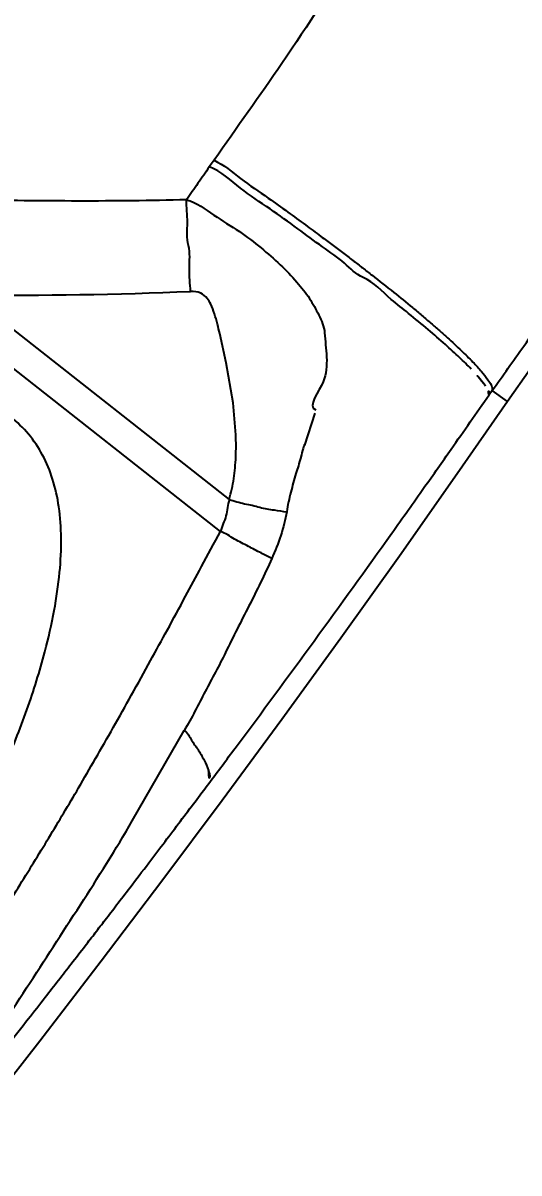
# Model space of a CAD drawing. Header units: millimetres. Extents: x 1145859089 to 1147511753, y -1047484727 to -1047247487.
# Drawn here: x 1146995434.9 to 1146995463, y -1047434373.7 to -1047434308.5 of the extents above; entities that cross this region are included whole.
import ezdxf
from ezdxf.xclip import XClip

# ---------------------------------------------------------------- set-up
doc = ezdxf.new("R2010")
doc.units = ezdxf.units.MM
doc.header["$LTSCALE"] = 100
doc.header["$MEASUREMENT"] = 0
doc.header["$XCLIPFRAME"] = 2
doc.layers.get('0').update_dxf_attribs({"linetype": 'CONTINUOUS'})
for name, color, linetype in [('XREF', 135, 'CONTINUOUS'), ('단지배치도$0$S240910', 33, 'CONTINUOUS'), ('단지배치도$0$W240910', 135, 'CONTINUOUS')]:
    doc.layers.add(name, color=color, linetype=linetype)
doc.styles.add('단지배치도$0$WS1', font='romans.shx', dxfattribs={"width": 0.8, "bigfont": 'whgtxt.shx'})

# ---------------------------------------------------------------- blocks, each defined once
blk = doc.blocks.new('단지배치도$0$zw$9902')
at = {"layer": '단지배치도$0$W240910', "linetype": 'ByBlock', "ltscale": 20}
for p, q in [((65706.509, -62946.979), (65706.238, -62947.359)), ((65706.867, -62968.045), (65688.39, -62953.515)), ((65692.614, -62954.627), (65707.363, -62966.226)), ((65707.203, -62958.476), (65706.836, -62956.819)), ((65707.584, -62960.74), (65707.203, -62958.476)), ((65724.475, -62958.814), (65723.157, -62960.663)), ((65722.284, -62960.049), (65722.117, -62960.289)), ((65723.159, -62960.658), (65722.284, -62960.049)), ((65707.741, -62962.549), (65707.584, -62960.74)), ((65723.157, -62960.663), (65720.31, -62964.768)), ((65723.157, -62960.662), (65723.159, -62960.658)), ((65712.221, -62961.33), (65711.64, -62963.148)), ((65720.31, -62964.768), (65717.025, -62969.438)), ((65717.025, -62969.438), (65713.707, -62974.084)), ((65713.707, -62974.084), (65710.355, -62978.706)), ((65710.355, -62978.706), (65706.969, -62983.303)), ((65701.868, -62984.45), (65704.813, -62979.324)), ((65706.969, -62983.303), (65703.551, -62987.876)), ((65703.551, -62987.876), (65700.1, -62992.424)), ((65700.1, -62992.424), (65696.615, -62996.947)), ((65696.615, -62996.947), (65693.495, -63000.942))]:
    blk.add_line(p, q, dxfattribs=at)
for centre, radius, start, end in [((65694.777, -62703.641), 250.996, 269.50626, 272.37337), ((65117.165, -62540.521), 736.323, 324.951487, 325.243789), ((65117.882, -62541.024), 735.447, 324.745001, 324.951468), ((65118.033, -62541.129), 735.263, 324.496012, 324.744919), ((65120.972, -62543.237), 731.647, 323.316029, 324.496697), ((65125.231, -62546.401), 726.341, 323.117973, 323.315438)]:
    blk.add_arc(centre, radius, start, end, dxfattribs=at)
for points, knots in [([(65718.398, -62928.645), (65717.198, -62930.759), (65714.572, -62935.075), (65710.626, -62941.204), (65707.793, -62945.149), (65706.509, -62946.979)], [0, 0, 0, 0, 7.294095, 15.152219, 21.860712, 21.860712, 21.860712, 21.860712]), ([(65706.238, -62947.359), (65706.028, -62947.672), (65705.593, -62948.289), (65705.164, -62948.909), (65704.949, -62949.22)], [0, 0, 0, 0, 1.132134, 2.263801, 2.263801, 2.263801, 2.263801]), ([(65714.967, -62953.627), (65714.561, -62953.448), (65713.88, -62952.727), (65712.605, -62951.87), (65711.209, -62950.827), (65709.662, -62949.7), (65707.947, -62948.62), (65706.913, -62947.595), (65706.242, -62947.361)], [0, 0, 0, 0, 1.332028, 2.878406, 4.627862, 6.553579, 8.611608, 10.743926, 10.743926, 10.743926, 10.743926]), ([(65706.509, -62946.979), (65707.06, -62947.243), (65708.019, -62948.074), (65709.441, -62949.01), (65710.66, -62949.898), (65711.657, -62950.621), (65712.49, -62951.236), (65713.193, -62951.76), (65713.797, -62952.216), (65714.38, -62952.659), (65714.938, -62953.088), (65715.713, -62953.69), (65716.657, -62954.436), (65717.597, -62955.2), (65718.3, -62955.786), (65718.812, -62956.221), (65719.294, -62956.639), (65719.873, -62957.154), (65720.513, -62957.743), (65721.158, -62958.381), (65721.673, -62958.934), (65722.054, -62959.434), (65722.338, -62959.836), (65722.284, -62960.049)], [0, 0, 0, 0, 1.832607, 3.750231, 5.118377, 6.354001, 7.445028, 8.226198, 8.983884, 9.716082, 10.421133, 11.097718, 12.658838, 14.029015, 14.733099, 15.405694, 16.044122, 16.645951, 17.731431, 18.648582, 19.380882, 19.964462, 20.622094, 20.622094, 20.622094, 20.622094]), ([(65704.949, -62949.22), (65702.902, -62949.287), (65698.803, -62949.308), (65694.705, -62949.276), (65692.656, -62949.217)], [0, 0, 0, 0, 6.14527, 12.29393, 12.29393, 12.29393, 12.29393]), ([(65705.049, -62951.821), (65704.93, -62951.401), (65705.058, -62950.51), (65704.938, -62949.651), (65704.949, -62949.22)], [0, 0, 0, 0, 1.308106, 2.602974, 2.602974, 2.602974, 2.602974]), ([(65704.949, -62949.22), (65705.516, -62949.39), (65706.472, -62950.115), (65707.906, -62950.971), (65709.161, -62951.927), (65710.257, -62952.878), (65711.179, -62953.831), (65711.939, -62954.778), (65712.451, -62955.746), (65712.76, -62956.417), (65712.781, -62956.766)], [0, 0, 0, 0, 1.776175, 3.501548, 5.039248, 6.491526, 7.85275, 9.019232, 10.108947, 11.158894, 11.158894, 11.158894, 11.158894]), ([(65722.284, -62960.049), (65722.892, -62959.21), (65723.883, -62957.823), (65725.072, -62956.125), (65726.842, -62953.559), (65728.204, -62951.525), (65729.337, -62949.781)], [0, 0, 0, 0, 3.107718, 5.114105, 6.219866, 12.457963, 12.457963, 12.457963, 12.457963]), ([(65705.171, -62954.421), (65705.149, -62953.991), (65705.057, -62953.132), (65705.168, -62952.241), (65705.049, -62951.821)], [0, 0, 0, 0, 1.293583, 2.603693, 2.603693, 2.603693, 2.603693]), ([(65717.55, -62955.666), (65717.223, -62955.399), (65716.343, -62954.756), (65715.586, -62953.899), (65714.967, -62953.627)], [0, 0, 0, 0, 1.264365, 3.290567, 3.290567, 3.290567, 3.290567]), ([(65706.836, -62956.819), (65706.791, -62956.637), (65706.697, -62956.26), (65706.539, -62955.694), (65706.362, -62955.199), (65706.116, -62954.783), (65705.74, -62954.455), (65705.366, -62954.415), (65705.171, -62954.421)], [0, 0, 0, 0, 0.56233, 1.165937, 1.762841, 2.129456, 2.612873, 3.196894, 3.196894, 3.196894, 3.196894]), ([(65719.636, -62957.434), (65719.316, -62957.149), (65718.626, -62956.553), (65717.924, -62955.971), (65717.55, -62955.666)], [0, 0, 0, 0, 1.285876, 2.734708, 2.734708, 2.734708, 2.734708]), ([(65712.781, -62956.766), (65712.808, -62957.227), (65712.948, -62958.143), (65712.882, -62959.114), (65712.699, -62959.549)], [0, 0, 0, 0, 1.384017, 2.801385, 2.801385, 2.801385, 2.801385]), ([(65721.103, -62958.824), (65720.891, -62958.605), (65720.409, -62958.133), (65719.911, -62957.679), (65719.636, -62957.434)], [0, 0, 0, 0, 0.91555, 2.021517, 2.021517, 2.021517, 2.021517]), ([(65721.913, -62959.779), (65721.814, -62959.633), (65721.553, -62959.305), (65721.27, -62958.998), (65721.103, -62958.824)], [0, 0, 0, 0, 0.530741, 1.253209, 1.253209, 1.253209, 1.253209]), ([(65655.538, -63011.667), (65655.908, -63011.958), (65656.713, -63012.469), (65658.074, -63012.97), (65659.572, -63013.199), (65661.2, -63013.16), (65662.959, -63012.858), (65664.85, -63012.295), (65666.875, -63011.474), (65669.271, -63010.276), (65671.973, -63008.662), (65674.896, -63006.576), (65677.778, -63004.178), (65680.618, -63001.466), (65683.418, -62998.442), (65686.131, -62995.161), (65688.68, -62991.75), (65690.961, -62988.313), (65692.928, -62984.911), (65694.58, -62981.544), (65695.918, -62978.212), (65696.849, -62975.207), (65697.447, -62972.599), (65697.767, -62970.44), (65697.867, -62968.472), (65697.745, -62966.692), (65697.399, -62965.101), (65696.823, -62963.699), (65696.014, -62962.494), (65695.329, -62961.831), (65694.958, -62961.539)], [0, 0, 0, 0, 1.413182, 2.834148, 4.322514, 5.930416, 7.699453, 9.660999, 11.838121, 14.247704, 17.689668, 21.269748, 25.009586, 28.928178, 33.042044, 37.365468, 41.694091, 45.811845, 49.732988, 53.474028, 57.053964, 60.494463, 62.90047, 65.074832, 67.034455, 68.802419, 70.41008, 71.898956, 73.321006, 74.735573, 74.735573, 74.735573, 74.735573]), ([(65707.363, -62966.226), (65707.478, -62965.836), (65707.652, -62965.036), (65707.763, -62963.802), (65707.758, -62962.97), (65707.741, -62962.549)], [0, 0, 0, 0, 1.21978, 2.446755, 3.711021, 3.711021, 3.711021, 3.711021]), ([(65711.64, -62963.148), (65711.659, -62962.957), (65711.33, -62964.225), (65711.265, -62964.409), (65711.145, -62964.76)], [0, 0, 0, 0, 0.573946, 1.686544, 1.686544, 1.686544, 1.686544]), ([(65711.145, -62964.76), (65711.028, -62965.102), (65710.884, -62965.829), (65710.664, -62966.544), (65710.636, -62966.922)], [0, 0, 0, 0, 1.084724, 2.222001, 2.222001, 2.222001, 2.222001]), ([(65707.363, -62966.226), (65707.289, -62966.53), (65707.236, -62967.166), (65706.958, -62967.741), (65706.867, -62968.045)], [0, 0, 0, 0, 0.938821, 1.889943, 1.889943, 1.889943, 1.889943]), ([(65707.363, -62966.226), (65707.653, -62966.311), (65708.227, -62966.483), (65708.822, -62966.574), (65709.103, -62966.666)], [0, 0, 0, 0, 0.906867, 1.795053, 1.795053, 1.795053, 1.795053]), ([(65709.103, -62966.666), (65709.365, -62966.751), (65709.885, -62966.809), (65710.394, -62966.895), (65710.636, -62966.922)], [0, 0, 0, 0, 0.82568, 1.554233, 1.554233, 1.554233, 1.554233]), ([(65710.636, -62966.922), (65710.545, -62967.373), (65710.332, -62968.284), (65709.966, -62969.143), (65709.78, -62969.576)], [0, 0, 0, 0, 1.381377, 2.793775, 2.793775, 2.793775, 2.793775]), ([(65698.815, -62982.584), (65699.136, -62982.03), (65699.8, -62980.896), (65700.801, -62979.138), (65701.842, -62977.287), (65702.866, -62975.438), (65703.888, -62973.572), (65704.852, -62971.794), (65705.855, -62969.934), (65706.509, -62968.707), (65706.867, -62968.045)], [0, 0, 0, 0, 1.921349, 3.943886, 6.06771, 8.292911, 10.283244, 12.450383, 14.361772, 16.62152, 16.62152, 16.62152, 16.62152]), ([(65709.781, -62969.576), (65709.577, -62969.471), (65709.136, -62969.244), (65708.437, -62968.871), (65707.658, -62968.491), (65707.156, -62968.143), (65706.867, -62968.045)], [0, 0, 0, 0, 0.685243, 1.490326, 2.374935, 3.291707, 3.291707, 3.291707, 3.291707]), ([(65709.78, -62969.576), (65709.382, -62970.488), (65708.496, -62972.259), (65707.586, -62974.017), (65707.159, -62974.903)], [0, 0, 0, 0, 2.986497, 5.937873, 5.937873, 5.937873, 5.937873]), ([(65707.159, -62974.903), (65706.798, -62975.654), (65705.978, -62977.108), (65705.249, -62978.612), (65704.811, -62979.323)], [0, 0, 0, 0, 2.498561, 5.005178, 5.005178, 5.005178, 5.005178]), ([(65704.811, -62979.323), (65705.016, -62979.435), (65705.196, -62979.887), (65705.47, -62980.219), (65705.58, -62980.393)], [0, 0, 0, 0, 0.700573, 1.317894, 1.317894, 1.317894, 1.317894]), ([(65705.58, -62980.393), (65705.711, -62980.595), (65705.942, -62980.981), (65706.13, -62981.392), (65706.193, -62981.591)], [0, 0, 0, 0, 0.721787, 1.348123, 1.348123, 1.348123, 1.348123]), ([(65706.193, -62981.591), (65706.234, -62981.72), (65706.371, -62981.952), (65706.178, -62982.094), (65706.117, -62982.122)], [0, 0, 0, 0, 0.4061503, 0.608593, 0.608593, 0.608593, 0.608593]), ([(65689.878, -62996.596), (65690.444, -62995.722), (65691.725, -62993.964), (65693.535, -62991.163), (65695.365, -62988.296), (65697.127, -62985.426), (65698.263, -62983.534), (65698.815, -62982.584)], [0, 0, 0, 0, 3.123294, 6.522203, 10.00203, 13.329648, 16.623577, 16.623577, 16.623577, 16.623577]), ([(65692.453, -63000.123), (65692.645, -62999.882), (65693.097, -62999.315), (65693.875, -62998.335), (65694.852, -62997.1), (65695.89, -62995.781), (65696.856, -62994.548), (65697.67, -62993.505), (65698.426, -62992.532), (65699.119, -62991.637), (65699.761, -62990.807), (65700.356, -62990.034), (65701.009, -62989.185), (65701.835, -62988.107), (65702.751, -62986.907), (65703.71, -62985.645), (65704.586, -62984.487), (65705.415, -62983.389), (65705.951, -62982.675), (65706.212, -62982.328)], [0, 0, 0, 0, 0.924484, 2.174977, 3.752102, 5.648873, 7.212033, 8.45034, 9.617467, 10.909322, 11.846394, 12.764799, 13.835881, 15.059641, 16.8379, 18.366159, 19.815845, 21.191777, 22.49399, 22.49399, 22.49399, 22.49399]), ([(65692.743, -62998.598), (65693.816, -62997.063), (65695.873, -62993.934), (65698.921, -62989.223), (65700.937, -62986.07), (65701.868, -62984.45)], [0, 0, 0, 0, 5.619494, 11.229156, 16.838063, 16.838063, 16.838063, 16.838063])]:
    blk.add_open_spline(points, degree=3, knots=knots, dxfattribs=at)
for points in [[(65712.699, -62959.549), (65712.488, -62960.054), (65711.756, -62960.978), (65712.279, -62961.137)], [(65722.117, -62960.289), (65722.159, -62960.111), (65722.018, -62959.929), (65721.913, -62959.779)]]:
    blk.add_open_spline(points, degree=3, dxfattribs=at)
at = {"layer": '단지배치도$0$S240910', "style": '단지배치도$0$WS1', "width": 0.8}
blk.add_text('FH:32.00', height=1200, dxfattribs=at).set_placement((60354.833, -63274.832))
blk = doc.blocks.new('단지배치도')
blk.add_blockref('단지배치도$0$zw$9902', (141034.193, 142437.157))

msp = doc.modelspace()

# ---------------------------------------------------------------- block references
at = {"layer": 'XREF'}
ref = msp.add_blockref('단지배치도', (1146788705.034274, -1047513806.462535), dxfattribs=at)
XClip(ref).set_block_clipping_path([(72982.4064819524, 34919.7593965298), (360382.4067475507, 255319.7593436697)])

doc.saveas('drawing.dxf')
